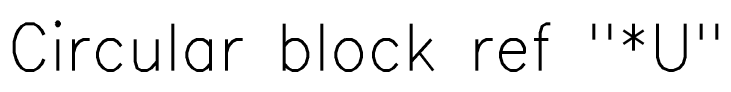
# Model space of a CAD drawing. Header units: millimetres. Extents: x -702765 to 835888, y -645289 to 262.
# Drawn here: x 32 to 3825, y 0 to 262 of the extents above; entities that cross this region are included whole.
import ezdxf

# ---------------------------------------------------------------- set-up
doc = ezdxf.new("R2010")
doc.units = ezdxf.units.MM
doc.header["$LTSCALE"] = 0.01
doc.layers.add('DIMS', color=1, linetype='Continuous')
doc.styles.add('2-5', font='romans.shx', dxfattribs={"width": 0.75, "bigfont": 'vns.shx'})

# ---------------------------------------------------------------- blocks, each defined once
blk = doc.blocks.new('*U894')
at = {"layer": 'DIMS', "style": '2-5'}
blk.add_text('Circular block ref "*U"', height=250, dxfattribs=at).set_placement((0, 0))
blk = doc.blocks.new('*U895')
at = {"layer": 'DIMS', "style": '2-5'}
blk.add_text('Circular block ref "*U"', height=250, dxfattribs=at).set_placement((0, 0))
blk = doc.blocks.new('*U896')
at = {"layer": 'DIMS', "style": '2-5'}
blk.add_text('Circular block ref "*U"', height=250, dxfattribs=at).set_placement((0, 0))
blk = doc.blocks.new('*U900')
at = {"layer": 'DIMS', "style": '2-5'}
blk.add_text('Circular block ref "*U"', height=250, dxfattribs=at).set_placement((0, 0))
blk = doc.blocks.new('*U901')
at = {"layer": 'DIMS', "style": '2-5'}
blk.add_text('Circular block ref "*U"', height=250, dxfattribs=at).set_placement((0, 0))
blk = doc.blocks.new('*U902')
at = {"layer": 'DIMS', "style": '2-5'}
blk.add_text('Circular block ref "*U"', height=250, dxfattribs=at).set_placement((0, 0))
blk = doc.blocks.new('*U903')
at = {"layer": 'DIMS', "style": '2-5'}
blk.add_text('Circular block ref "*U"', height=250, dxfattribs=at).set_placement((0, 0))
blk = doc.blocks.new('*U904')
at = {"layer": 'DIMS', "style": '2-5'}
blk.add_text('Circular block ref "*U"', height=250, dxfattribs=at).set_placement((0, 0))
blk = doc.blocks.new('*U905')
at = {"layer": 'DIMS', "style": '2-5'}
blk.add_text('Circular block ref "*U"', height=250, dxfattribs=at).set_placement((0, 0))

msp = doc.modelspace()

# ---------------------------------------------------------------- block references
at = {"layer": 'DIMS'}
for name in ['*U894', '*U895', '*U896', '*U900', '*U901', '*U902', '*U903', '*U904', '*U905']:
    msp.add_blockref(name, (0, 0), dxfattribs=at)

doc.saveas('drawing.dxf')
